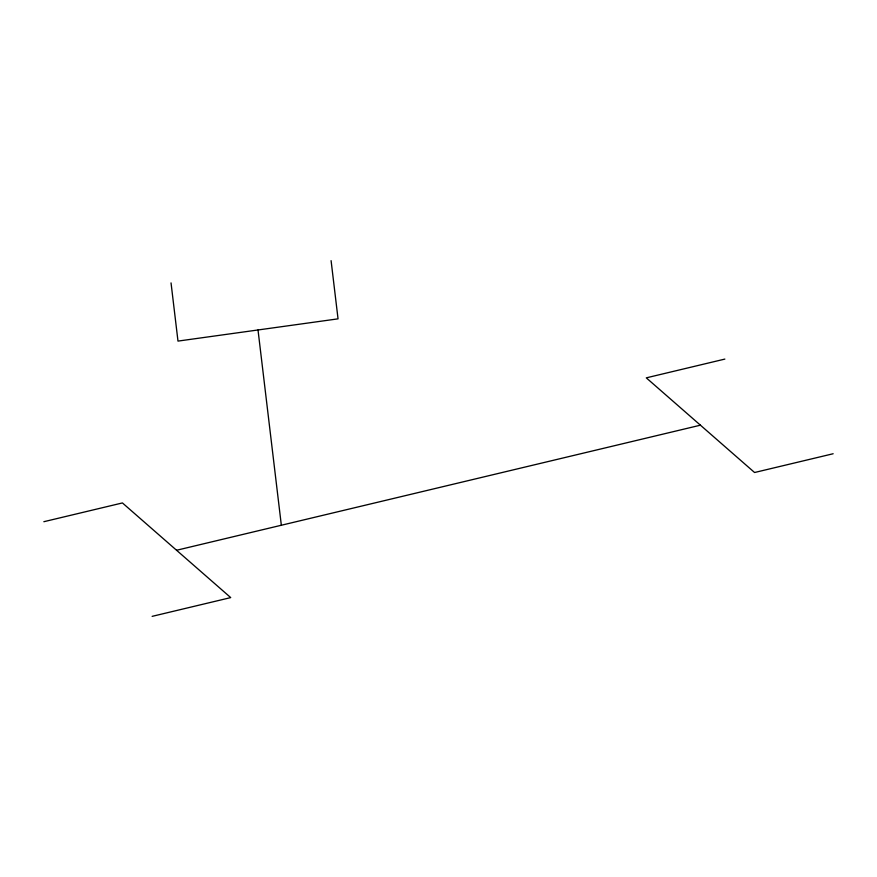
<?xml version="1.0" encoding="UTF-8"?>
<svg xmlns="http://www.w3.org/2000/svg" width="877" height="877" viewBox="0 0 877 877"><rect width="100%" height="100%" fill="white"/><g stroke="black" fill="none" stroke-linecap="round" stroke-linejoin="round"><path stroke-width="1.32" d="M43.85 521.705L122.429 502.938L230.717 597.599L152.138 616.356M724.862 359.088L646.283 377.855L754.571 472.506L833.15 453.749M176.573 550.263L700.427 425.181M331.089 260.644L338.04 318.844L177.987 341.098L171.037 282.898M258.013 329.971L281.342 525.246"/></g></svg>
